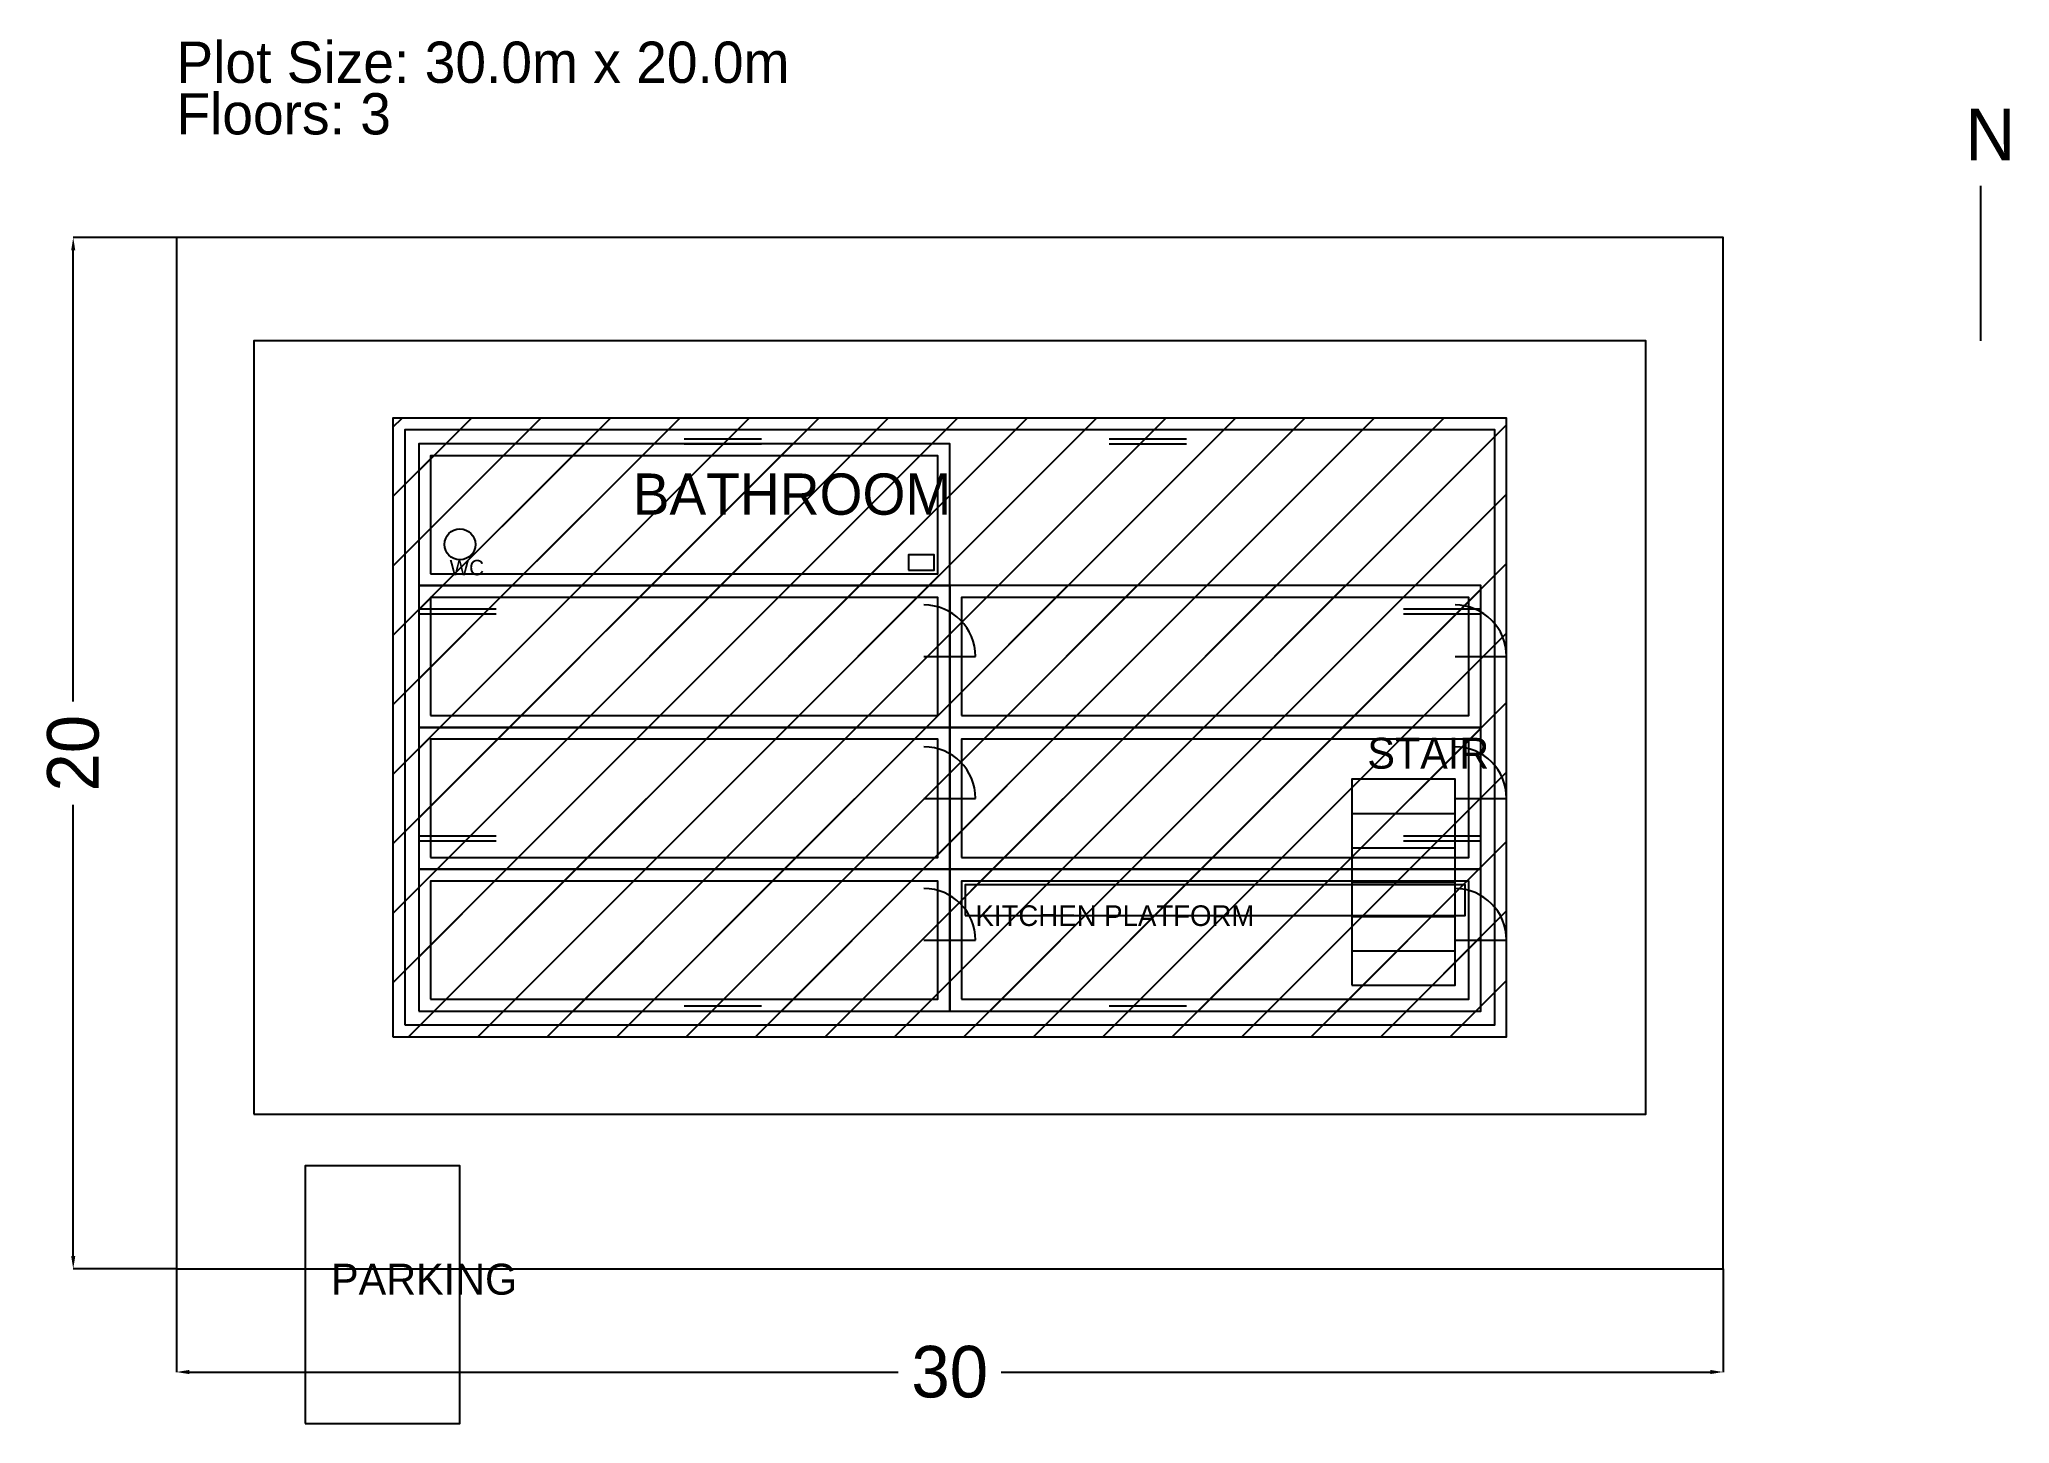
# Model space of a CAD drawing. Header units: metres. Extents: x -2.7 to 35.6, y -3 to 23.8.
import ezdxf

# ---------------------------------------------------------------- set-up
doc = ezdxf.new("R2010")
doc.units = ezdxf.units.M
for name, color, linetype in [('BUILDING', 1, 'Continuous'), ('DIMENSIONS', 6, 'Continuous'), ('DOORS', 5, 'Continuous'), ('PLOT', 7, 'Continuous'), ('ROOMS', 2, 'Continuous'), ('SETBACK', 3, 'Continuous'), ('TEXT', 7, 'Continuous'), ('TITLE', 7, 'Continuous'), ('WALLS', 1, 'Continuous'), ('WINDOWS', 4, 'Continuous')]:
    doc.layers.add(name, color=color, linetype=linetype)
doc.dimstyles.get("Standard").update_dxf_attribs({"dimtxt": 2.5, "dimasz": 2.5, "dimexe": 1.25, "dimexo": 0.625, "dimtad": 1, "dimcen": 2.5, "dimazin": 3, "dimtfac": 1, "dimtmove": 0, "dimatfit": 3})

# ---------------------------------------------------------------- blocks, each defined once
blk = doc.blocks.new('_CLOSEDFILLED')
at = {"color": 0, "linetype": 'BYBLOCK'}
blk.add_solid([(-1, 0.16), (0, 0), (-1, -0.16)], dxfattribs=at)
blk = doc.blocks.new('*D1')
for p, q in [((0, 0), (0, -2)), ((30, 0), (30, -2)), ((0.25, -2), (14, -2)), ((16, -2), (29.75, -2))]:
    blk.add_line(p, q)
at = {"layer": 'Defpoints'}
for p in [(0, 0), (30, 0), (0, -2)]:
    blk.add_point(p, dxfattribs=at)
at = {"layer": 'DIMENSIONS', "xscale": 0.25, "yscale": 0.25, "rotation": 180}
blk.add_blockref('_CLOSEDFILLED', (0, -2), dxfattribs=at)
at = {"layer": 'DIMENSIONS', "xscale": 0.25, "yscale": 0.25}
blk.add_blockref('_CLOSEDFILLED', (30, -2), dxfattribs=at)
at = {"layer": 'DIMENSIONS', "insert": (15, -2), "char_height": 1, "attachment_point": 5}
blk.add_mtext('30', dxfattribs=at)
blk = doc.blocks.new('*D2')
for p, q in [((0, 20), (-2, 20)), ((-2, 11), (-2, 19.75)), ((-2, 0.25), (-2, 9)), ((0, 0), (-2, 0))]:
    blk.add_line(p, q)
at = {"layer": 'Defpoints'}
for p in [(0, 20), (-2, 0), (0, 0)]:
    blk.add_point(p, dxfattribs=at)
at = {"layer": 'DIMENSIONS', "xscale": 0.25, "yscale": 0.25}
for p, rotation in [((-2, 20), 90), ((-2, 0), 270)]:
    blk.add_blockref('_CLOSEDFILLED', p, dxfattribs=dict(at, rotation=rotation))
at = {"layer": 'DIMENSIONS', "insert": (-2, 10), "char_height": 1, "attachment_point": 5, "rotation": 90}
blk.add_mtext('20', dxfattribs=at)

msp = doc.modelspace()

# ---------------------------------------------------------------- hatches: boundary and pattern name
h = msp.add_hatch()
h.set_pattern_fill('ANSI31', scale=0.3)
h.paths.add_polyline_path([(4.2, 4.5), (25.8, 4.5), (25.8, 16.5), (4.2, 16.5)])
h = msp.add_hatch()
h.set_pattern_fill('ANSI31', scale=0.3)
h.paths.add_polyline_path([(4.7, 13.25), (15, 13.25), (15, 16), (4.7, 16)])
h = msp.add_hatch()
h.set_pattern_fill('ANSI31', scale=0.3)
h.paths.add_polyline_path([(4.7, 10.5), (15, 10.5), (15, 13.25), (4.7, 13.25)])
h = msp.add_hatch()
h.set_pattern_fill('ANSI31', scale=0.3)
h.paths.add_polyline_path([(15, 10.5), (25.3, 10.5), (25.3, 13.25), (15, 13.25)])
h = msp.add_hatch()
h.set_pattern_fill('ANSI31', scale=0.3)
h.paths.add_polyline_path([(4.7, 7.75), (15, 7.75), (15, 10.5), (4.7, 10.5)])
h = msp.add_hatch()
h.set_pattern_fill('ANSI31', scale=0.3)
h.paths.add_polyline_path([(15, 7.75), (25.3, 7.75), (25.3, 10.5), (15, 10.5)])
h = msp.add_hatch()
h.set_pattern_fill('ANSI31', scale=0.3)
h.paths.add_polyline_path([(4.7, 5), (15, 5), (15, 7.75), (4.7, 7.75)])
h = msp.add_hatch()
h.set_pattern_fill('ANSI31', scale=0.3)
h.paths.add_polyline_path([(15, 5), (25.3, 5), (25.3, 7.75), (15, 7.75)])

# ---------------------------------------------------------------- linework, layer by layer
at = {"layer": 'BUILDING'}
for p, q in [((22.8, 8.833), (24.8, 8.833)), ((22.8, 8.167), (24.8, 8.167)), ((22.8, 7.5), (24.8, 7.5)), ((22.8, 6.833), (24.8, 6.833)), ((22.8, 6.167), (24.8, 6.167)), ((22.8, 5.5), (24.8, 5.5))]:
    msp.add_line(p, q, dxfattribs=at)
for points in [[(4.2, 4.5), (25.8, 4.5), (25.8, 16.5), (4.2, 16.5), (4.2, 4.5)], [(14.2, 13.55), (14.7, 13.55), (14.7, 13.85), (14.2, 13.85), (14.2, 13.55)], [(22.8, 5.5), (24.8, 5.5), (24.8, 9.5), (22.8, 9.5), (22.8, 5.5)], [(15.3, 6.85), (25, 6.85), (25, 7.45), (15.3, 7.45), (15.3, 6.85)], [(2.5, -3), (5.5, -3), (5.5, 2), (2.5, 2), (2.5, -3)]]:
    msp.add_lwpolyline(points, dxfattribs=at)
msp.add_circle((5.5, 14.05), 0.3, dxfattribs=at)
at = {"layer": 'DOORS'}
for p, q in [((14.5, 11.875), (15.5, 11.875)), ((24.8, 11.875), (25.8, 11.875)), ((14.5, 9.125), (15.5, 9.125)), ((24.8, 9.125), (25.8, 9.125)), ((14.5, 6.375), (15.5, 6.375)), ((24.8, 6.375), (25.8, 6.375))]:
    msp.add_line(p, q, dxfattribs=at)
for centre in [(14.5, 11.875), (24.8, 11.875), (14.5, 9.125), (24.8, 9.125), (14.5, 6.375), (24.8, 6.375)]:
    msp.add_arc(centre, 1, 0, 90, dxfattribs=at)
at = {"layer": 'PLOT'}
msp.add_lwpolyline([(0, 0), (30, 0), (30, 20), (0, 20), (0, 0)], dxfattribs=at)
at = {"layer": 'SETBACK'}
msp.add_lwpolyline([(1.5, 3), (28.5, 3), (28.5, 18), (1.5, 18), (1.5, 3)], dxfattribs=at)
at = {"layer": 'TITLE'}
msp.add_line((35, 18), (35, 21), dxfattribs=at)
at = {"layer": 'WALLS'}
for points in [[(4.2, 4.5), (25.8, 4.5), (25.8, 16.5), (4.2, 16.5), (4.2, 4.5)], [(4.43, 4.73), (25.57, 4.73), (25.57, 16.27), (4.43, 16.27), (4.43, 4.73)], [(4.7, 13.25), (15, 13.25), (15, 16), (4.7, 16), (4.7, 13.25)], [(4.93, 13.48), (14.77, 13.48), (14.77, 15.77), (4.93, 15.77), (4.93, 13.48)], [(4.7, 10.5), (15, 10.5), (15, 13.25), (4.7, 13.25), (4.7, 10.5)], [(4.93, 10.73), (14.77, 10.73), (14.77, 13.02), (4.93, 13.02), (4.93, 10.73)], [(15, 10.5), (25.3, 10.5), (25.3, 13.25), (15, 13.25), (15, 10.5)], [(15.23, 10.73), (25.07, 10.73), (25.07, 13.02), (15.23, 13.02), (15.23, 10.73)], [(4.7, 7.75), (15, 7.75), (15, 10.5), (4.7, 10.5), (4.7, 7.75)], [(15, 7.75), (25.3, 7.75), (25.3, 10.5), (15, 10.5), (15, 7.75)], [(4.93, 7.98), (14.77, 7.98), (14.77, 10.27), (4.93, 10.27), (4.93, 7.98)], [(15.23, 7.98), (25.07, 7.98), (25.07, 10.27), (15.23, 10.27), (15.23, 7.98)], [(4.7, 5), (15, 5), (15, 7.75), (4.7, 7.75), (4.7, 5)], [(15, 5), (25.3, 5), (25.3, 7.75), (15, 7.75), (15, 5)], [(4.93, 5.23), (14.77, 5.23), (14.77, 7.52), (4.93, 7.52), (4.93, 5.23)], [(15.23, 5.23), (25.07, 5.23), (25.07, 7.52), (15.23, 7.52), (15.23, 5.23)]]:
    msp.add_lwpolyline(points, dxfattribs=at)
at = {"layer": 'WINDOWS'}
for p, q in [((9.85, 16.1), (11.35, 16.1)), ((18.09, 16.1), (19.59, 16.1)), ((9.85, 16), (11.35, 16)), ((18.09, 16), (19.59, 16)), ((4.7, 12.8), (6.2, 12.8)), ((4.7, 12.7), (6.2, 12.7)), ((23.8, 12.8), (25.3, 12.8)), ((23.8, 12.7), (25.3, 12.7)), ((4.7, 8.4), (6.2, 8.4)), ((4.7, 8.3), (6.2, 8.3)), ((23.8, 8.4), (25.3, 8.4)), ((23.8, 8.3), (25.3, 8.3)), ((9.85, 5.1), (11.35, 5.1)), ((9.85, 5), (11.35, 5)), ((18.09, 5.1), (19.59, 5.1)), ((18.09, 5), (19.59, 5))]:
    msp.add_line(p, q, dxfattribs=at)

# ---------------------------------------------------------------- texts
at = {"layer": 'ROOMS'}
msp.add_text('BATHROOM', height=0.8, dxfattribs=at).set_placement((8.85, 14.625))
at = {"layer": 'TEXT'}
for s, height, p in [('WC', 0.3, (5.3, 13.45)), ('STAIR', 0.6, (23.1, 9.7)), ('KITCHEN PLATFORM', 0.4, (15.5, 6.65)), ('PARKING', 0.6, (3, -0.5))]:
    msp.add_text(s, height=height, dxfattribs=at).set_placement(p)
at = {"layer": 'TITLE'}
for s, height, p in [('Plot Size: 30.0m x 20.0m', 0.8, (0, 23)), ('Floors: 3', 0.8, (0, 22)), ('N', 1, (34.7, 21.5))]:
    msp.add_text(s, height=height, dxfattribs=at).set_placement(p)

# ---------------------------------------------------------------- dimensions: what is measured, and where the dimension line sits
at = {"layer": 'DIMENSIONS'}
dim = msp.add_linear_dim(base=(-2, 0), p1=(0, 0), p2=(0, 20), angle=90, dimstyle='Standard', dxfattribs=at)
dim.commit()
dim.dimension.update_dxf_attribs({"geometry": '*D2', "text_midpoint": (-2, 10)})
dim = msp.add_linear_dim(base=(0, -2), p1=(0, 0), p2=(30, 0), dimstyle='Standard', dxfattribs=at)
dim.commit()
dim.dimension.update_dxf_attribs({"geometry": '*D1', "text_midpoint": (15, -2)})

doc.saveas('drawing.dxf')
